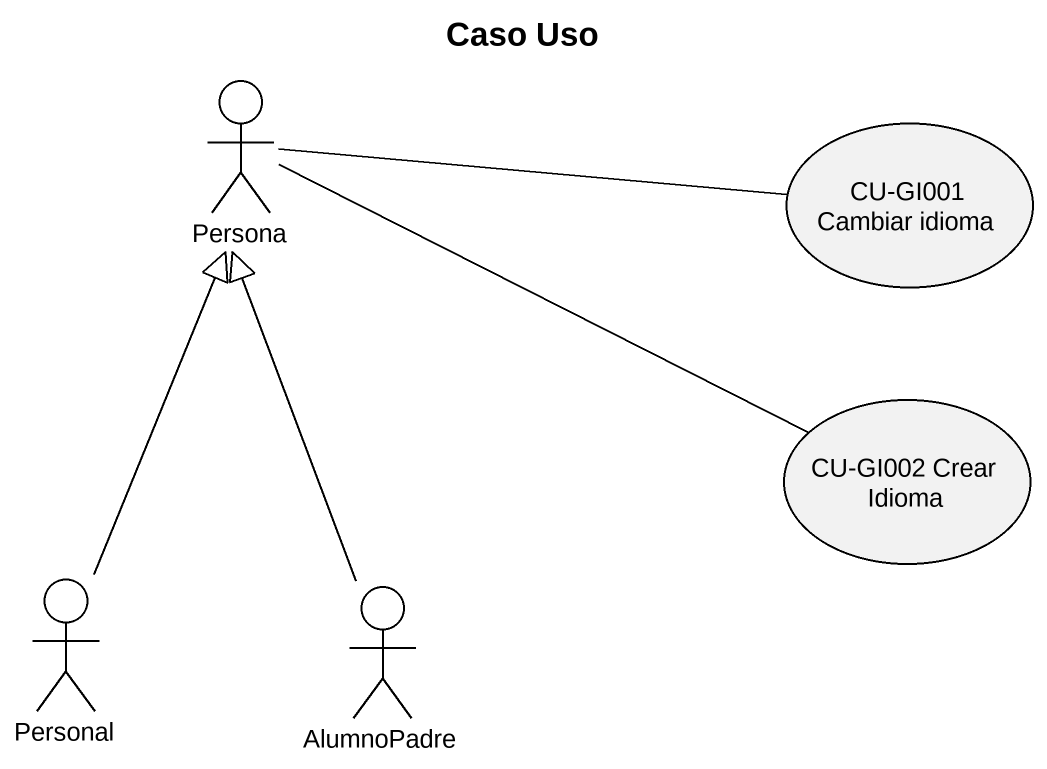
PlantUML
@startuml
title Caso Uso
actor Persona
usecase "CU-GI001 Cambiar idioma" as CU_GI001_Cambiar_idioma
usecase "CU-GI002 Crear Idioma" as CU_GI002_Crear_Idioma
actor Personal
actor AlumnoPadre
Persona -right- CU_GI001_Cambiar_idioma
Persona -right- CU_GI002_Crear_Idioma
Personal -up-|> Persona
AlumnoPadre -up-|> Persona
@enduml
